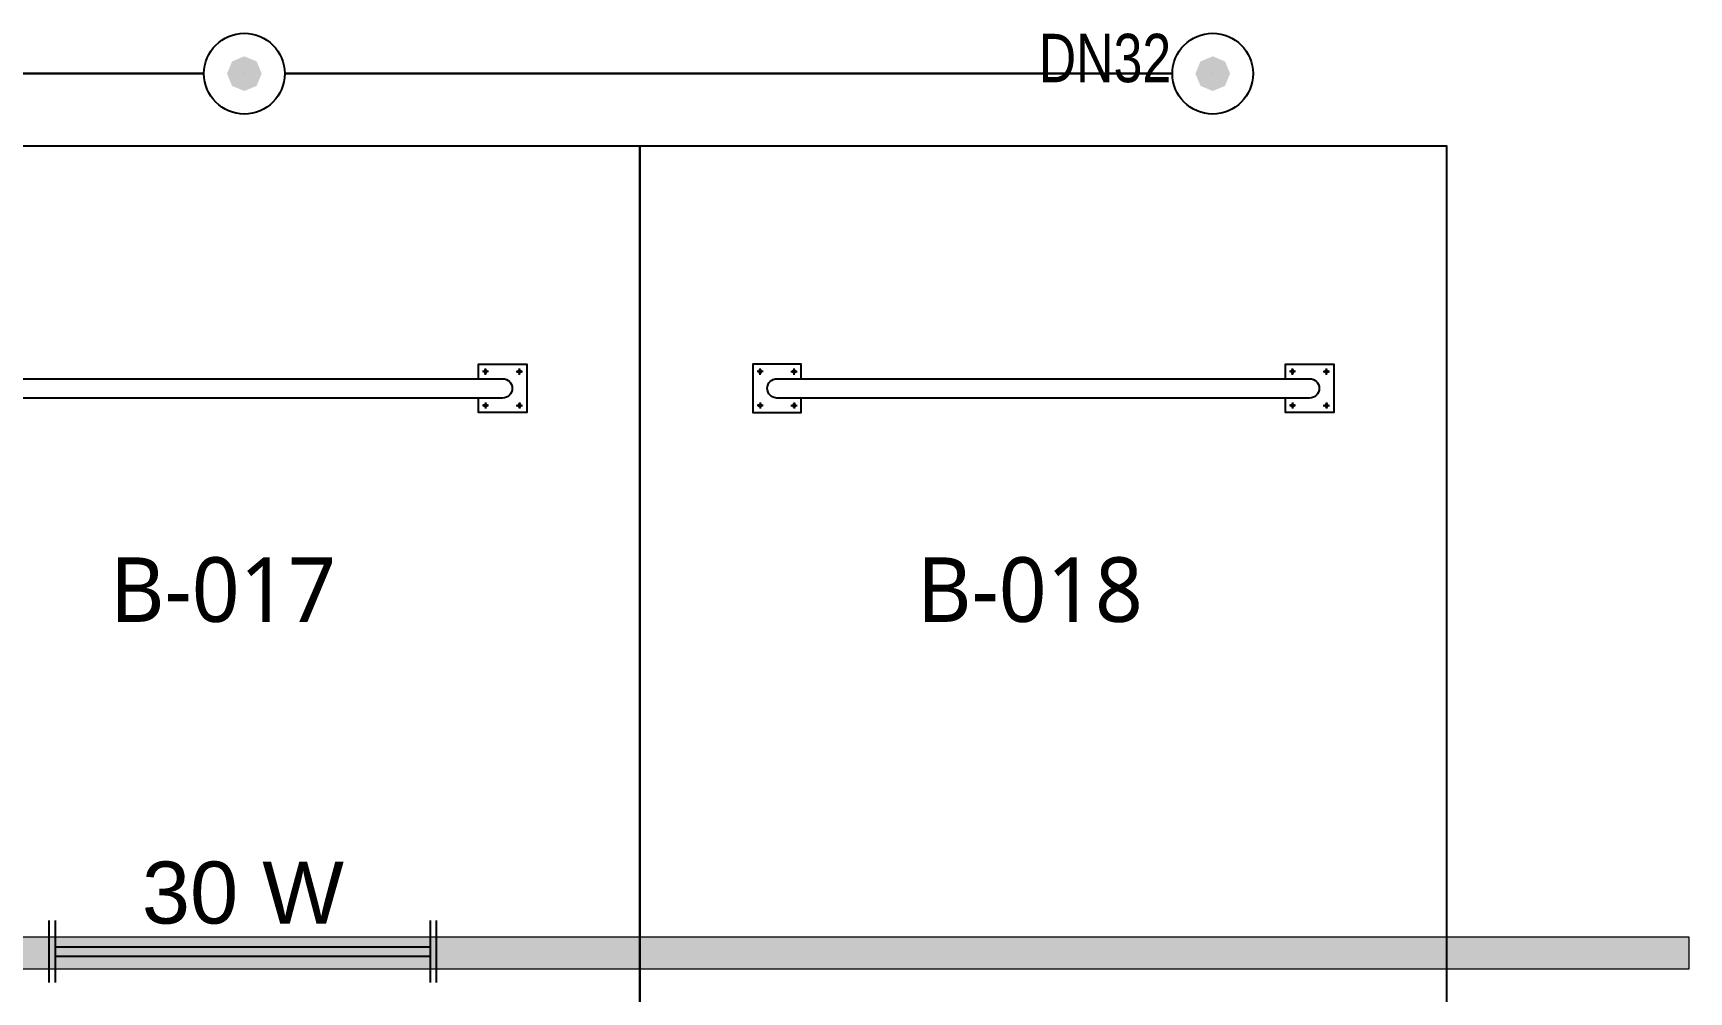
# Model space of a CAD drawing. Header units: millimetres. Extents: x -379292 to 1221486, y 92049 to 447512.
# Drawn here: x -180584 to -175455, y 273999 to 276969 of the extents above; entities that cross this region are included whole.
import ezdxf
from ezdxf.enums import TextEntityAlignment as Align

# ---------------------------------------------------------------- set-up
doc = ezdxf.new("R2010")
doc.units = ezdxf.units.MM
for name, color, linetype in [('-M-YNGN-SPR-YUK', 7, 'Continuous'), ('-M-YNGN-ZON1-CAP-', 7, 'Continuous'), ('-M-YNGN-ZON1-SPR-', 7, 'Continuous'), ('08_LAMP', 4, 'Continuous'), ('202-A-Y-MahalAd', 141, 'Continuous')]:
    doc.layers.add(name, color=color, linetype=linetype)
doc.layers.add('-M-YNGN-ZON1', color=5, linetype='SP', lineweight=30)
doc.layers.add('E_CT_AYDINLATMA', color=3, linetype='Continuous', lineweight=9)
doc.styles.add('CIZGI', font='tahoma.ttf', dxfattribs={"width": 0.8, "oblique": 20})
doc.styles.add('PIPESIZE', font='hcad.shx', dxfattribs={"width": 0.8})
doc.styles.add('SPR-NOT', font='romans.shx')
doc.styles.get("Standard").update_dxf_attribs({"font": 'segoeuil.ttf'})
doc.styles.add('YAZI-2', font='arial.ttf', dxfattribs={"height": 2})
doc.linetypes.add('SP', pattern='A,2,-0.1,["SP",CIZGI,S=0.14,R=0.2,X=0,Y=-0.07],-0.255', length=2.355)

# ---------------------------------------------------------------- blocks, each defined once
blk = doc.blocks.new('202_Vida')
at = {"color": 0, "linetype": 'ByBlock', "ltscale": 0.2}
for points in [[(0.96, 0), (-0.96, 0)], [(0, 0.96), (0, -0.96)]]:
    blk.add_lwpolyline(points, dxfattribs=at)
at = {"color": 0, "linetype": 'ByBlock'}
for radius in [0.42, 0.23, 0.155]:
    blk.add_circle((0, 0), radius, dxfattribs=at)
blk = doc.blocks.new('202_Stoper')
at = {"color": 0, "linetype": 'ByBlock'}
for points in [[(-750, -30), (-750, -75), (-900, -75), (-900, 75), (-750, 75), (-750, 30)], [(750, -30), (750, -75), (900, -75), (900, 75), (750, 75), (750, 30)]]:
    blk.add_lwpolyline(points, dxfattribs=at)
blk.add_lwpolyline([(825, -30, 1), (825, 30), (-825, 30, 1), (-825, -30)], format="xyb", close=True, dxfattribs=at)
at = {"color": 0, "linetype": 'ByBlock', "yscale": 10, "zscale": 10, "rotation": 180}
for p, xscale in [((-877, 53), -10), ((-772, 53), 10), ((772, 53), -10), ((877, 53), 10)]:
    blk.add_blockref('202_Vida', p, dxfattribs=dict(at, xscale=xscale))
at = {"color": 0, "linetype": 'ByBlock', "yscale": 10, "zscale": 10}
for p, xscale in [((-877, -52), 10), ((-772, -52), -10), ((772, -52), 10), ((877, -52), -10)]:
    blk.add_blockref('202_Vida', p, dxfattribs=dict(at, xscale=xscale))
blk = doc.blocks.new('202_Mahalblok')
at = {"color": 0, "linetype": 'ByBlock', "flags": 128}
blk.add_lwpolyline([(0, 0), (0, 5000), (2500, 5000), (2500, 0)], close=True, dxfattribs=at)
at = {"color": 252}
blk.add_blockref('202_Stoper', (1250, 750), dxfattribs=at)
at = {"color": 0, "linetype": 'ByBlock', "ltscale": 25}
blk.add_attdef('MAHALNO', text='', height=200, dxfattribs=at).set_placement((1208.7, 1390), align=Align.BOTTOM_CENTER)
blk = doc.blocks.new('OtoParkBodrumKatMimari')
at = {"layer": '202-A-Y-MahalAd', "color": 8, "ltscale": 25}
ref = blk.add_blockref('202_Mahalblok', (65150, 175800), dxfattribs=dict(at, xscale=-1, rotation=180))
ref.add_attrib('MAHALNO', 'B-017', dxfattribs={"layer": '0', "color": 0, "linetype": 'ByBlock', "ltscale": 25, "height": 200}).set_placement((66358.7, 174266.6), align=Align.BOTTOM_CENTER)
ref = blk.add_blockref('202_Mahalblok', (67650, 175800), dxfattribs=dict(at, xscale=-1, rotation=180))
ref.add_attrib('MAHALNO', 'B-018', dxfattribs={"layer": '0', "color": 0, "linetype": 'ByBlock', "ltscale": 25, "height": 200}).set_placement((68858.7, 174266.6), align=Align.BOTTOM_CENTER)
blk = doc.blocks.new('SP-C-UP-12')
at = {"ltscale": 10}
blk.add_line((0, 0), (0, 0), dxfattribs=at)
at = {"color": 1, "linetype": 'Continuous'}
blk.add_circle((0, 0), 12.5, dxfattribs=at)
at = {"ltscale": 10}
for points in [[(-5.37, 0), (-3.8, 3.8), (-3.8, -3.8), (0, 5.37)], [(-3.8, -3.8), (0, 5.37), (0, -5.37), (3.8, 3.8)], [(0, -5.37), (3.8, 3.8), (3.8, -3.8), (5.37, 0)]]:
    blk.add_solid(points, dxfattribs=at)
at = {"layer": '-M-YNGN-SPR-YUK', "style": 'SPR-NOT', "width": 0.5, "flags": 9}
for tag, p in [('YUK', (0, 17.77)), ('CAP', (0, 14.42)), ('TIP', (0.2, 10.78))]:
    blk.add_attdef(tag, text='', height=2.5, dxfattribs=at).set_placement(p, align=Align.MIDDLE_CENTER)
blk = doc.blocks.new('A$C69E769C9')
at = {"layer": '-M-YNGN-ZON1', "linetype": 'SP', "ltscale": 500}
for p, q in [((5554.84, 2880.28), (5667.34, 2880.28)), ((5692.34, 2880.28), (5967.34, 2880.28))]:
    blk.add_line(p, q, dxfattribs=at)
at = {"layer": '-M-YNGN-ZON1-SPR-', "linetype": 'Continuous'}
for p in [(5679.84, 2880.28), (5979.84, 2880.28)]:
    blk.add_blockref('SP-C-UP-12', p, dxfattribs=at)
at = {"layer": '-M-YNGN-ZON1-CAP-', "ltscale": 20, "style": 'PIPESIZE', "width": 0.8}
blk.add_text('DN32', height=15, dxfattribs=at).set_placement((5946.45, 2885.12), align=Align.MIDDLE_CENTER)
blk = doc.blocks.new('*U578')
h = blk.add_hatch()
h.set_pattern_fill('ANSI33', color=0, scale=50, angle=1, style=0)
h.paths.add_polyline_path([(-49090.1, 100), (-47.1, 100), (-47.1, 0), (-49090.1, 0)])
at = {"color": 0}
blk.add_lwpolyline([(-49090.1, 100), (-47.1, 100), (-47.1, 0), (-49090.1, 0)], close=True, dxfattribs=at)
at = {"ltscale": 25, "flags": 1}
for tag, p in [('YUKSEKLIK', (-228.6, -148.7)), ('KALINLIK', (-228.6, -213.3))]:
    blk.add_attdef(tag, p, '', height=50, dxfattribs=at)
blk = doc.blocks.new('40 W SIVA ÜSTÜ ETANJ LED 50')
at = {"layer": '08_LAMP'}
for p, q in [((-625, -100), (-625, 100)), ((-605, -100), (-605, 100)), ((605, -100), (605, 100)), ((625, -100), (625, 100)), ((-605, 15), (605, 15)), ((-605, -15), (605, -15))]:
    blk.add_line(p, q, dxfattribs=at)
at = {"layer": '08_LAMP', "color": 2, "style": 'YAZI-2'}
blk.add_text('30 W', height=200, dxfattribs=at).set_placement((0, 90), align=Align.CENTER)

msp = doc.modelspace()

# ---------------------------------------------------------------- block references
at = {"color": 8}
msp.add_blockref('OtoParkBodrumKatMimari', (-246354.8, 100818.8), dxfattribs=at)

# ---------------------------------------------------------------- next in the draw order: block references
at = {"layer": '-M-YNGN-ZON1', "ltscale": 25, "xscale": 10, "yscale": 10, "zscale": 10}
msp.add_blockref('A$C69E769C9', (-236728.2, 248041), dxfattribs=at)
at = {"layer": '08_LAMP', "xscale": 0.96, "yscale": 0.96, "zscale": 0.96}
msp.add_blockref('40 W SIVA ÜSTÜ ETANJ LED 50', (-179934.2, 274124.4), dxfattribs=at)
at = {"layer": 'E_CT_AYDINLATMA', "rotation": 180}
msp.add_blockref('*U578', (-224544.9, 274169.8), dxfattribs=at)

doc.saveas('drawing.dxf')
